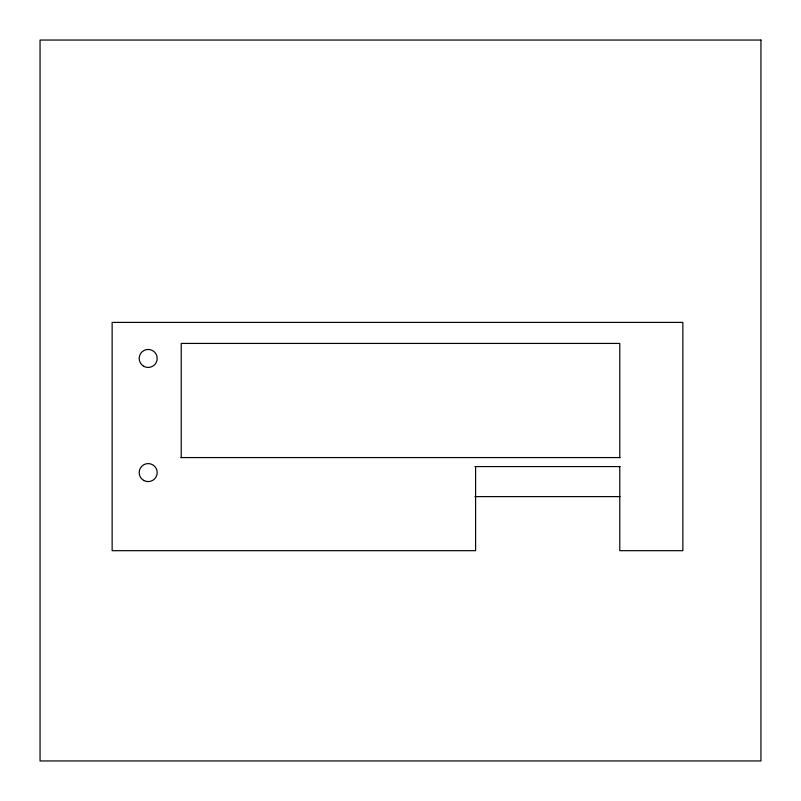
<?xml version="1.0" encoding="UTF-8"?>
<svg xmlns="http://www.w3.org/2000/svg" width="801" height="801" viewBox="0 0 801 801"><rect width="100%" height="100%" fill="white"/><g stroke="black" fill="none" stroke-linecap="round" stroke-linejoin="round"><path stroke-width="1.2" d="M180.976 457.571L620.024 457.571M474.923 466.582L620.024 466.582M474.923 496.62L620.024 496.62M619.774 457.571L619.774 343.429L181.226 343.429L181.226 457.571M619.774 466.582L619.774 550.688L682.852 550.688L682.852 322.402L112.14 322.402L112.14 550.688L475.594 550.688L475.594 466.582M760.95 40.05L40.05 40.05L40.05 760.95L760.95 760.95L760.95 40.05M143.679 366.247A9.011 9.011 0 0 0 157.196 358.447A9.011 9.011 0 0 0 143.679 350.648A9.011 9.011 0 0 0 143.679 366.247M143.679 480.39A9.011 9.011 0 0 0 157.196 472.59A9.011 9.011 0 0 0 143.679 464.79A9.011 9.011 0 0 0 143.679 480.39"/></g></svg>
